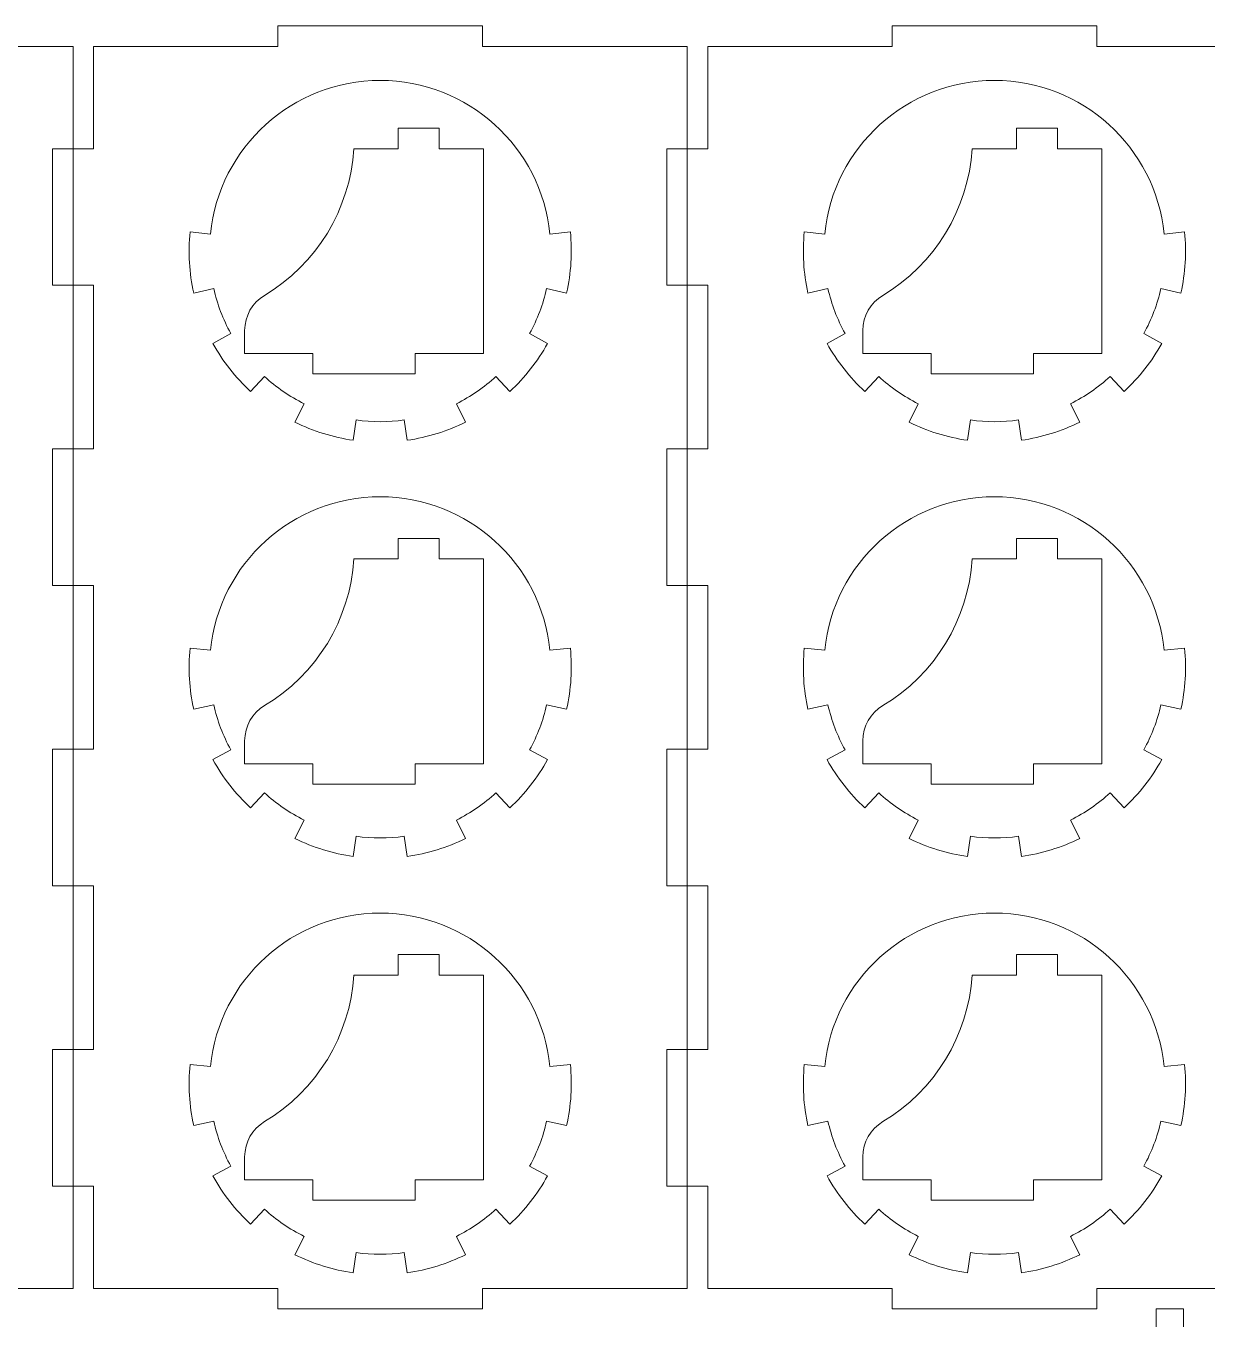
# Model space of a CAD drawing. Header units: millimetres. Extents: x -297 to 399, y -331 to 222.
# Drawn here: x -123.9 to 49.2, y 29.1 to 218.6 of the extents above; entities that cross this region are included whole.
import ezdxf

# ---------------------------------------------------------------- set-up
doc = ezdxf.new("R2010")
doc.units = ezdxf.units.MM
doc.header["$MEASUREMENT"] = 0
doc.layers.add('Layer 1', color=7, linetype='Continuous')

msp = doc.modelspace()

# ---------------------------------------------------------------- linework, layer by layer
at = {"layer": 'Layer 1', "color": 250, "lineweight": 20}
for points, knots in [([(-207.0028, 200.6406), (-207.0028, 200.6406), (-207.0028, 180.6406), (-207.0028, 180.6406), (-207.0028, 180.6406), (-207.0028, 180.6406), (-204.0028, 180.6406), (-204.0028, 180.6406), (-204.0028, 180.6406), (-204.0028, 180.6406), (-204.0028, 156.6406), (-204.0028, 156.6406), (-204.0028, 156.6406), (-204.0028, 156.6406), (-207.0028, 156.6406), (-207.0028, 156.6406), (-207.0028, 156.6406), (-207.0028, 156.6406), (-207.0028, 136.6406), (-207.0028, 136.6406), (-207.0028, 136.6406), (-207.0028, 136.6406), (-204.0028, 136.6406), (-204.0028, 136.6406), (-204.0028, 136.6406), (-204.0028, 136.6406), (-204.0028, 112.6406), (-204.0028, 112.6406), (-204.0028, 112.6406), (-204.0028, 112.6406), (-207.0028, 112.6406), (-207.0028, 112.6406), (-207.0028, 112.6406), (-207.0028, 112.6406), (-207.0028, 92.6406), (-207.0028, 92.6406), (-207.0028, 92.6406), (-207.0028, 92.6406), (-204.0028, 92.6406), (-204.0028, 92.6406), (-204.0028, 92.6406), (-204.0028, 92.6406), (-204.0028, 68.6406), (-204.0028, 68.6406), (-204.0028, 68.6406), (-204.0028, 68.6406), (-207.0028, 68.6406), (-207.0028, 68.6406), (-207.0028, 68.6406), (-207.0028, 68.6406), (-207.0028, 48.6406), (-207.0028, 48.6406), (-207.0028, 48.6406), (-207.0028, 48.6406), (-204.0028, 48.6406), (-204.0028, 48.6406), (-204.0028, 48.6406), (-204.0028, 48.6406), (-204.0028, 33.6406), (-204.0028, 33.6406), (-204.0028, 33.6406), (-204.0028, 33.6406), (-177.0028, 33.6406), (-177.0028, 33.6406), (-177.0028, 33.6406), (-177.0028, 33.6406), (-177.0028, 30.6406), (-177.0028, 30.6406), (-177.0028, 30.6406), (-177.0028, 30.6406), (-147.0028, 30.6406), (-147.0028, 30.6406), (-147.0028, 30.6406), (-147.0028, 30.6406), (-147.0028, 33.6406), (-147.0028, 33.6406), (-147.0028, 33.6406), (-147.0028, 33.6406), (-117.0028, 33.6406), (-117.0028, 33.6406), (-117.0028, 33.6406), (-117.0028, 33.6406), (-117.0028, 48.6406), (-117.0028, 48.6406), (-117.0028, 48.6406), (-117.0028, 48.6406), (-120.0028, 48.6406), (-120.0028, 48.6406), (-120.0028, 48.6406), (-120.0028, 48.6406), (-120.0028, 68.6406), (-120.0028, 68.6406), (-120.0028, 68.6406), (-120.0028, 68.6406), (-117.0028, 68.6406), (-117.0028, 68.6406), (-117.0028, 68.6406), (-117.0028, 68.6406), (-117.0028, 92.6406), (-117.0028, 92.6406), (-117.0028, 92.6406), (-117.0028, 92.6406), (-120.0028, 92.6406), (-120.0028, 92.6406), (-120.0028, 92.6406), (-120.0028, 92.6406), (-120.0028, 112.6406), (-120.0028, 112.6406), (-120.0028, 112.6406), (-120.0028, 112.6406), (-117.0028, 112.6406), (-117.0028, 112.6406), (-117.0028, 112.6406), (-117.0028, 112.6406), (-117.0028, 136.6406), (-117.0028, 136.6406), (-117.0028, 136.6406), (-117.0028, 136.6406), (-120.0028, 136.6406), (-120.0028, 136.6406), (-120.0028, 136.6406), (-120.0028, 136.6406), (-120.0028, 156.6406), (-120.0028, 156.6406), (-120.0028, 156.6406), (-120.0028, 156.6406), (-117.0028, 156.6406), (-117.0028, 156.6406), (-117.0028, 156.6406), (-117.0028, 156.6406), (-117.0028, 180.6406), (-117.0028, 180.6406), (-117.0028, 180.6406), (-117.0028, 180.6406), (-120.0028, 180.6406), (-120.0028, 180.6406), (-120.0028, 180.6406), (-120.0028, 180.6406), (-120.0028, 200.6406), (-120.0028, 200.6406), (-120.0028, 200.6406), (-120.0028, 200.6406), (-117.0028, 200.6406), (-117.0028, 200.6406), (-117.0028, 200.6406), (-117.0028, 200.6406), (-117.0028, 215.6406), (-117.0028, 215.6406), (-117.0028, 215.6406), (-117.0028, 215.6406), (-147.0028, 215.6406), (-147.0028, 215.6406), (-147.0028, 215.6406), (-147.0028, 215.6406), (-147.0028, 218.6406), (-147.0028, 218.6406), (-147.0028, 218.6406), (-147.0028, 218.6406), (-177.0028, 218.6406), (-177.0028, 218.6406), (-177.0028, 218.6406), (-177.0028, 218.6406), (-177.0028, 215.6406), (-177.0028, 215.6406), (-177.0028, 215.6406), (-177.0028, 215.6406), (-204.0028, 215.6406), (-204.0028, 215.6406), (-204.0028, 215.6406), (-204.0028, 215.6406), (-204.0028, 200.6406), (-204.0028, 200.6406), (-204.0028, 200.6406), (-204.0028, 200.6406), (-207.0028, 200.6406), (-207.0028, 200.6406)], [0, 0, 0, 0, 0.02222222, 0.02222222, 0.02222222, 0.02222222, 0.04444444, 0.04444444, 0.04444444, 0.04444444, 0.06666667, 0.06666667, 0.06666667, 0.06666667, 0.08888889, 0.08888889, 0.08888889, 0.08888889, 0.11111111, 0.11111111, 0.11111111, 0.11111111, 0.13333333, 0.13333333, 0.13333333, 0.13333333, 0.15555556, 0.15555556, 0.15555556, 0.15555556, 0.17777778, 0.17777778, 0.17777778, 0.17777778, 0.2, 0.2, 0.2, 0.2, 0.22222222, 0.22222222, 0.22222222, 0.22222222, 0.24444444, 0.24444444, 0.24444444, 0.24444444, 0.26666667, 0.26666667, 0.26666667, 0.26666667, 0.28888889, 0.28888889, 0.28888889, 0.28888889, 0.31111111, 0.31111111, 0.31111111, 0.31111111, 0.33333333, 0.33333333, 0.33333333, 0.33333333, 0.35555556, 0.35555556, 0.35555556, 0.35555556, 0.37777778, 0.37777778, 0.37777778, 0.37777778, 0.4, 0.4, 0.4, 0.4, 0.42222222, 0.42222222, 0.42222222, 0.42222222, 0.44444444, 0.44444444, 0.44444444, 0.44444444, 0.46666667, 0.46666667, 0.46666667, 0.46666667, 0.48888889, 0.48888889, 0.48888889, 0.48888889, 0.51111111, 0.51111111, 0.51111111, 0.51111111, 0.53333333, 0.53333333, 0.53333333, 0.53333333, 0.55555556, 0.55555556, 0.55555556, 0.55555556, 0.57777778, 0.57777778, 0.57777778, 0.57777778, 0.6, 0.6, 0.6, 0.6, 0.62222222, 0.62222222, 0.62222222, 0.62222222, 0.64444444, 0.64444444, 0.64444444, 0.64444444, 0.66666667, 0.66666667, 0.66666667, 0.66666667, 0.68888889, 0.68888889, 0.68888889, 0.68888889, 0.71111111, 0.71111111, 0.71111111, 0.71111111, 0.73333333, 0.73333333, 0.73333333, 0.73333333, 0.75555556, 0.75555556, 0.75555556, 0.75555556, 0.77777778, 0.77777778, 0.77777778, 0.77777778, 0.8, 0.8, 0.8, 0.8, 0.82222222, 0.82222222, 0.82222222, 0.82222222, 0.84444444, 0.84444444, 0.84444444, 0.84444444, 0.86666667, 0.86666667, 0.86666667, 0.86666667, 0.88888889, 0.88888889, 0.88888889, 0.88888889, 0.91111111, 0.91111111, 0.91111111, 0.91111111, 0.93333333, 0.93333333, 0.93333333, 0.93333333, 0.95555556, 0.95555556, 0.95555556, 0.95555556, 1, 1, 1, 1]), ([(-117.0028, 200.6406), (-117.0028, 200.6406), (-117.0028, 180.6406), (-117.0028, 180.6406), (-117.0028, 180.6406), (-117.0028, 180.6406), (-114.0028, 180.6406), (-114.0028, 180.6406), (-114.0028, 180.6406), (-114.0028, 180.6406), (-114.0028, 156.6406), (-114.0028, 156.6406), (-114.0028, 156.6406), (-114.0028, 156.6406), (-117.0028, 156.6406), (-117.0028, 156.6406), (-117.0028, 156.6406), (-117.0028, 156.6406), (-117.0028, 136.6406), (-117.0028, 136.6406), (-117.0028, 136.6406), (-117.0028, 136.6406), (-114.0028, 136.6406), (-114.0028, 136.6406), (-114.0028, 136.6406), (-114.0028, 136.6406), (-114.0028, 112.6406), (-114.0028, 112.6406), (-114.0028, 112.6406), (-114.0028, 112.6406), (-117.0028, 112.6406), (-117.0028, 112.6406), (-117.0028, 112.6406), (-117.0028, 112.6406), (-117.0028, 92.6406), (-117.0028, 92.6406), (-117.0028, 92.6406), (-117.0028, 92.6406), (-114.0028, 92.6406), (-114.0028, 92.6406), (-114.0028, 92.6406), (-114.0028, 92.6406), (-114.0028, 68.6406), (-114.0028, 68.6406), (-114.0028, 68.6406), (-114.0028, 68.6406), (-117.0028, 68.6406), (-117.0028, 68.6406), (-117.0028, 68.6406), (-117.0028, 68.6406), (-117.0028, 48.6406), (-117.0028, 48.6406), (-117.0028, 48.6406), (-117.0028, 48.6406), (-114.0028, 48.6406), (-114.0028, 48.6406), (-114.0028, 48.6406), (-114.0028, 48.6406), (-114.0028, 33.6406), (-114.0028, 33.6406), (-114.0028, 33.6406), (-114.0028, 33.6406), (-87.0028, 33.6406), (-87.0028, 33.6406), (-87.0028, 33.6406), (-87.0028, 33.6406), (-87.0028, 30.6406), (-87.0028, 30.6406), (-87.0028, 30.6406), (-87.0028, 30.6406), (-57.0028, 30.6406), (-57.0028, 30.6406), (-57.0028, 30.6406), (-57.0028, 30.6406), (-57.0028, 33.6406), (-57.0028, 33.6406), (-57.0028, 33.6406), (-57.0028, 33.6406), (-27.0028, 33.6406), (-27.0028, 33.6406), (-27.0028, 33.6406), (-27.0028, 33.6406), (-27.0028, 48.6406), (-27.0028, 48.6406), (-27.0028, 48.6406), (-27.0028, 48.6406), (-30.0028, 48.6406), (-30.0028, 48.6406), (-30.0028, 48.6406), (-30.0028, 48.6406), (-30.0028, 68.6406), (-30.0028, 68.6406), (-30.0028, 68.6406), (-30.0028, 68.6406), (-27.0028, 68.6406), (-27.0028, 68.6406), (-27.0028, 68.6406), (-27.0028, 68.6406), (-27.0028, 92.6406), (-27.0028, 92.6406), (-27.0028, 92.6406), (-27.0028, 92.6406), (-30.0028, 92.6406), (-30.0028, 92.6406), (-30.0028, 92.6406), (-30.0028, 92.6406), (-30.0028, 112.6406), (-30.0028, 112.6406), (-30.0028, 112.6406), (-30.0028, 112.6406), (-27.0028, 112.6406), (-27.0028, 112.6406), (-27.0028, 112.6406), (-27.0028, 112.6406), (-27.0028, 136.6406), (-27.0028, 136.6406), (-27.0028, 136.6406), (-27.0028, 136.6406), (-30.0028, 136.6406), (-30.0028, 136.6406), (-30.0028, 136.6406), (-30.0028, 136.6406), (-30.0028, 156.6406), (-30.0028, 156.6406), (-30.0028, 156.6406), (-30.0028, 156.6406), (-27.0028, 156.6406), (-27.0028, 156.6406), (-27.0028, 156.6406), (-27.0028, 156.6406), (-27.0028, 180.6406), (-27.0028, 180.6406), (-27.0028, 180.6406), (-27.0028, 180.6406), (-30.0028, 180.6406), (-30.0028, 180.6406), (-30.0028, 180.6406), (-30.0028, 180.6406), (-30.0028, 200.6406), (-30.0028, 200.6406), (-30.0028, 200.6406), (-30.0028, 200.6406), (-27.0028, 200.6406), (-27.0028, 200.6406), (-27.0028, 200.6406), (-27.0028, 200.6406), (-27.0028, 215.6406), (-27.0028, 215.6406), (-27.0028, 215.6406), (-27.0028, 215.6406), (-57.0028, 215.6406), (-57.0028, 215.6406), (-57.0028, 215.6406), (-57.0028, 215.6406), (-57.0028, 218.6406), (-57.0028, 218.6406), (-57.0028, 218.6406), (-57.0028, 218.6406), (-87.0028, 218.6406), (-87.0028, 218.6406), (-87.0028, 218.6406), (-87.0028, 218.6406), (-87.0028, 215.6406), (-87.0028, 215.6406), (-87.0028, 215.6406), (-87.0028, 215.6406), (-114.0028, 215.6406), (-114.0028, 215.6406), (-114.0028, 215.6406), (-114.0028, 215.6406), (-114.0028, 200.6406), (-114.0028, 200.6406), (-114.0028, 200.6406), (-114.0028, 200.6406), (-117.0028, 200.6406), (-117.0028, 200.6406)], [0, 0, 0, 0, 0.02222222, 0.02222222, 0.02222222, 0.02222222, 0.04444444, 0.04444444, 0.04444444, 0.04444444, 0.06666667, 0.06666667, 0.06666667, 0.06666667, 0.08888889, 0.08888889, 0.08888889, 0.08888889, 0.11111111, 0.11111111, 0.11111111, 0.11111111, 0.13333333, 0.13333333, 0.13333333, 0.13333333, 0.15555556, 0.15555556, 0.15555556, 0.15555556, 0.17777778, 0.17777778, 0.17777778, 0.17777778, 0.2, 0.2, 0.2, 0.2, 0.22222222, 0.22222222, 0.22222222, 0.22222222, 0.24444444, 0.24444444, 0.24444444, 0.24444444, 0.26666667, 0.26666667, 0.26666667, 0.26666667, 0.28888889, 0.28888889, 0.28888889, 0.28888889, 0.31111111, 0.31111111, 0.31111111, 0.31111111, 0.33333333, 0.33333333, 0.33333333, 0.33333333, 0.35555556, 0.35555556, 0.35555556, 0.35555556, 0.37777778, 0.37777778, 0.37777778, 0.37777778, 0.4, 0.4, 0.4, 0.4, 0.42222222, 0.42222222, 0.42222222, 0.42222222, 0.44444444, 0.44444444, 0.44444444, 0.44444444, 0.46666667, 0.46666667, 0.46666667, 0.46666667, 0.48888889, 0.48888889, 0.48888889, 0.48888889, 0.51111111, 0.51111111, 0.51111111, 0.51111111, 0.53333333, 0.53333333, 0.53333333, 0.53333333, 0.55555556, 0.55555556, 0.55555556, 0.55555556, 0.57777778, 0.57777778, 0.57777778, 0.57777778, 0.6, 0.6, 0.6, 0.6, 0.62222222, 0.62222222, 0.62222222, 0.62222222, 0.64444444, 0.64444444, 0.64444444, 0.64444444, 0.66666667, 0.66666667, 0.66666667, 0.66666667, 0.68888889, 0.68888889, 0.68888889, 0.68888889, 0.71111111, 0.71111111, 0.71111111, 0.71111111, 0.73333333, 0.73333333, 0.73333333, 0.73333333, 0.75555556, 0.75555556, 0.75555556, 0.75555556, 0.77777778, 0.77777778, 0.77777778, 0.77777778, 0.8, 0.8, 0.8, 0.8, 0.82222222, 0.82222222, 0.82222222, 0.82222222, 0.84444444, 0.84444444, 0.84444444, 0.84444444, 0.86666667, 0.86666667, 0.86666667, 0.86666667, 0.88888889, 0.88888889, 0.88888889, 0.88888889, 0.91111111, 0.91111111, 0.91111111, 0.91111111, 0.93333333, 0.93333333, 0.93333333, 0.93333333, 0.95555556, 0.95555556, 0.95555556, 0.95555556, 1, 1, 1, 1]), ([(-27.0028, 200.6406), (-27.0028, 200.6406), (-27.0028, 180.6406), (-27.0028, 180.6406), (-27.0028, 180.6406), (-27.0028, 180.6406), (-24.0028, 180.6406), (-24.0028, 180.6406), (-24.0028, 180.6406), (-24.0028, 180.6406), (-24.0028, 156.6406), (-24.0028, 156.6406), (-24.0028, 156.6406), (-24.0028, 156.6406), (-27.0028, 156.6406), (-27.0028, 156.6406), (-27.0028, 156.6406), (-27.0028, 156.6406), (-27.0028, 136.6406), (-27.0028, 136.6406), (-27.0028, 136.6406), (-27.0028, 136.6406), (-24.0028, 136.6406), (-24.0028, 136.6406), (-24.0028, 136.6406), (-24.0028, 136.6406), (-24.0028, 112.6406), (-24.0028, 112.6406), (-24.0028, 112.6406), (-24.0028, 112.6406), (-27.0028, 112.6406), (-27.0028, 112.6406), (-27.0028, 112.6406), (-27.0028, 112.6406), (-27.0028, 92.6406), (-27.0028, 92.6406), (-27.0028, 92.6406), (-27.0028, 92.6406), (-24.0028, 92.6406), (-24.0028, 92.6406), (-24.0028, 92.6406), (-24.0028, 92.6406), (-24.0028, 68.6406), (-24.0028, 68.6406), (-24.0028, 68.6406), (-24.0028, 68.6406), (-27.0028, 68.6406), (-27.0028, 68.6406), (-27.0028, 68.6406), (-27.0028, 68.6406), (-27.0028, 48.6406), (-27.0028, 48.6406), (-27.0028, 48.6406), (-27.0028, 48.6406), (-24.0028, 48.6406), (-24.0028, 48.6406), (-24.0028, 48.6406), (-24.0028, 48.6406), (-24.0028, 33.6406), (-24.0028, 33.6406), (-24.0028, 33.6406), (-24.0028, 33.6406), (2.9972, 33.6406), (2.9972, 33.6406), (2.9972, 33.6406), (2.9972, 33.6406), (2.9972, 30.6406), (2.9972, 30.6406), (2.9972, 30.6406), (2.9972, 30.6406), (32.9972, 30.6406), (32.9972, 30.6406), (32.9972, 30.6406), (32.9972, 30.6406), (32.9972, 33.6406), (32.9972, 33.6406), (32.9972, 33.6406), (32.9972, 33.6406), (62.9972, 33.6406), (62.9972, 33.6406), (62.9972, 33.6406), (62.9972, 33.6406), (62.9972, 48.6406), (62.9972, 48.6406), (62.9972, 48.6406), (62.9972, 48.6406), (59.9972, 48.6406), (59.9972, 48.6406), (59.9972, 48.6406), (59.9972, 48.6406), (59.9972, 68.6406), (59.9972, 68.6406), (59.9972, 68.6406), (59.9972, 68.6406), (62.9972, 68.6406), (62.9972, 68.6406), (62.9972, 68.6406), (62.9972, 68.6406), (62.9972, 92.6406), (62.9972, 92.6406), (62.9972, 92.6406), (62.9972, 92.6406), (59.9972, 92.6406), (59.9972, 92.6406), (59.9972, 92.6406), (59.9972, 92.6406), (59.9972, 112.6406), (59.9972, 112.6406), (59.9972, 112.6406), (59.9972, 112.6406), (62.9972, 112.6406), (62.9972, 112.6406), (62.9972, 112.6406), (62.9972, 112.6406), (62.9972, 136.6406), (62.9972, 136.6406), (62.9972, 136.6406), (62.9972, 136.6406), (59.9972, 136.6406), (59.9972, 136.6406), (59.9972, 136.6406), (59.9972, 136.6406), (59.9972, 156.6406), (59.9972, 156.6406), (59.9972, 156.6406), (59.9972, 156.6406), (62.9972, 156.6406), (62.9972, 156.6406), (62.9972, 156.6406), (62.9972, 156.6406), (62.9972, 180.6406), (62.9972, 180.6406), (62.9972, 180.6406), (62.9972, 180.6406), (59.9972, 180.6406), (59.9972, 180.6406), (59.9972, 180.6406), (59.9972, 180.6406), (59.9972, 200.6406), (59.9972, 200.6406), (59.9972, 200.6406), (59.9972, 200.6406), (62.9972, 200.6406), (62.9972, 200.6406), (62.9972, 200.6406), (62.9972, 200.6406), (62.9972, 215.6406), (62.9972, 215.6406), (62.9972, 215.6406), (62.9972, 215.6406), (32.9972, 215.6406), (32.9972, 215.6406), (32.9972, 215.6406), (32.9972, 215.6406), (32.9972, 218.6406), (32.9972, 218.6406), (32.9972, 218.6406), (32.9972, 218.6406), (2.9972, 218.6406), (2.9972, 218.6406), (2.9972, 218.6406), (2.9972, 218.6406), (2.9972, 215.6406), (2.9972, 215.6406), (2.9972, 215.6406), (2.9972, 215.6406), (-24.0028, 215.6406), (-24.0028, 215.6406), (-24.0028, 215.6406), (-24.0028, 215.6406), (-24.0028, 200.6406), (-24.0028, 200.6406), (-24.0028, 200.6406), (-24.0028, 200.6406), (-27.0028, 200.6406), (-27.0028, 200.6406)], [0, 0, 0, 0, 0.02222222, 0.02222222, 0.02222222, 0.02222222, 0.04444444, 0.04444444, 0.04444444, 0.04444444, 0.06666667, 0.06666667, 0.06666667, 0.06666667, 0.08888889, 0.08888889, 0.08888889, 0.08888889, 0.11111111, 0.11111111, 0.11111111, 0.11111111, 0.13333333, 0.13333333, 0.13333333, 0.13333333, 0.15555556, 0.15555556, 0.15555556, 0.15555556, 0.17777778, 0.17777778, 0.17777778, 0.17777778, 0.2, 0.2, 0.2, 0.2, 0.22222222, 0.22222222, 0.22222222, 0.22222222, 0.24444444, 0.24444444, 0.24444444, 0.24444444, 0.26666667, 0.26666667, 0.26666667, 0.26666667, 0.28888889, 0.28888889, 0.28888889, 0.28888889, 0.31111111, 0.31111111, 0.31111111, 0.31111111, 0.33333333, 0.33333333, 0.33333333, 0.33333333, 0.35555556, 0.35555556, 0.35555556, 0.35555556, 0.37777778, 0.37777778, 0.37777778, 0.37777778, 0.4, 0.4, 0.4, 0.4, 0.42222222, 0.42222222, 0.42222222, 0.42222222, 0.44444444, 0.44444444, 0.44444444, 0.44444444, 0.46666667, 0.46666667, 0.46666667, 0.46666667, 0.48888889, 0.48888889, 0.48888889, 0.48888889, 0.51111111, 0.51111111, 0.51111111, 0.51111111, 0.53333333, 0.53333333, 0.53333333, 0.53333333, 0.55555556, 0.55555556, 0.55555556, 0.55555556, 0.57777778, 0.57777778, 0.57777778, 0.57777778, 0.6, 0.6, 0.6, 0.6, 0.62222222, 0.62222222, 0.62222222, 0.62222222, 0.64444444, 0.64444444, 0.64444444, 0.64444444, 0.66666667, 0.66666667, 0.66666667, 0.66666667, 0.68888889, 0.68888889, 0.68888889, 0.68888889, 0.71111111, 0.71111111, 0.71111111, 0.71111111, 0.73333333, 0.73333333, 0.73333333, 0.73333333, 0.75555556, 0.75555556, 0.75555556, 0.75555556, 0.77777778, 0.77777778, 0.77777778, 0.77777778, 0.8, 0.8, 0.8, 0.8, 0.82222222, 0.82222222, 0.82222222, 0.82222222, 0.84444444, 0.84444444, 0.84444444, 0.84444444, 0.86666667, 0.86666667, 0.86666667, 0.86666667, 0.88888889, 0.88888889, 0.88888889, 0.88888889, 0.91111111, 0.91111111, 0.91111111, 0.91111111, 0.93333333, 0.93333333, 0.93333333, 0.93333333, 0.95555556, 0.95555556, 0.95555556, 0.95555556, 1, 1, 1, 1]), ([(-99.3205, 179.497), (-99.9801, 182.4298), (-100.1631, 185.4496), (-99.8624, 188.4406), (-99.8624, 188.4406), (-99.8624, 188.4406), (-96.8775, 188.1406), (-96.8775, 188.1406), (-96.8775, 188.1406), (-95.5936, 200.9153), (-84.8418, 210.6406), (-72.0028, 210.6406), (-72.0028, 210.6406), (-59.1638, 210.6406), (-48.412, 200.9153), (-47.1281, 188.1406), (-47.1281, 188.1406), (-47.1281, 188.1406), (-44.1431, 188.4405), (-44.1431, 188.4405), (-44.1431, 188.4405), (-43.8426, 185.4495), (-44.0256, 182.4297), (-44.6851, 179.497), (-44.6851, 179.497), (-44.6851, 179.497), (-47.612, 180.1552), (-47.612, 180.1552), (-47.612, 180.1552), (-48.1298, 177.8528), (-48.9711, 175.6352), (-50.1107, 173.5686), (-50.1107, 173.5686), (-50.1107, 173.5686), (-47.4836, 172.1199), (-47.4836, 172.1199), (-47.4836, 172.1199), (-48.9351, 169.4876), (-50.8011, 167.1062), (-53.0099, 165.0671), (-53.0099, 165.0671), (-53.0099, 165.0671), (-55.0448, 167.2714), (-55.0448, 167.2714), (-55.0448, 167.2714), (-56.7789, 165.6706), (-58.7308, 164.3234), (-60.8426, 163.2698), (-60.8426, 163.2698), (-60.8426, 163.2698), (-59.5034, 160.5853), (-59.5034, 160.5853), (-59.5034, 160.5853), (-62.1933, 159.2434), (-65.0817, 158.3434), (-68.0578, 157.9199), (-68.0578, 157.9199), (-68.0578, 157.9199), (-68.4805, 160.89), (-68.4805, 160.89), (-68.4805, 160.89), (-70.8169, 160.5575), (-73.1887, 160.5575), (-75.5251, 160.89), (-75.5251, 160.89), (-75.5251, 160.89), (-75.9478, 157.9199), (-75.9478, 157.9199), (-75.9478, 157.9199), (-78.9239, 158.3434), (-81.8123, 159.2434), (-84.5022, 160.5853), (-84.5022, 160.5853), (-84.5022, 160.5853), (-83.163, 163.2698), (-83.163, 163.2698), (-83.163, 163.2698), (-85.2748, 164.3234), (-87.2267, 165.6706), (-88.9608, 167.2714), (-88.9608, 167.2714), (-88.9608, 167.2714), (-90.9957, 165.0671), (-90.9957, 165.0671), (-90.9957, 165.0671), (-93.2045, 167.1062), (-95.0705, 169.4876), (-96.522, 172.1199), (-96.522, 172.1199), (-96.522, 172.1199), (-93.8949, 173.5686), (-93.8949, 173.5686), (-93.8949, 173.5686), (-95.0345, 175.6352), (-95.8758, 177.8528), (-96.3936, 180.1552), (-96.3936, 180.1552), (-96.3936, 180.1552), (-99.3205, 179.497), (-99.3205, 179.497)], [0, 0, 0, 0, 0.03846154, 0.03846154, 0.03846154, 0.03846154, 0.07692308, 0.07692308, 0.07692308, 0.07692308, 0.11538462, 0.11538462, 0.11538462, 0.11538462, 0.15384615, 0.15384615, 0.15384615, 0.15384615, 0.19230769, 0.19230769, 0.19230769, 0.19230769, 0.23076923, 0.23076923, 0.23076923, 0.23076923, 0.26923077, 0.26923077, 0.26923077, 0.26923077, 0.30769231, 0.30769231, 0.30769231, 0.30769231, 0.34615385, 0.34615385, 0.34615385, 0.34615385, 0.38461538, 0.38461538, 0.38461538, 0.38461538, 0.42307692, 0.42307692, 0.42307692, 0.42307692, 0.46153846, 0.46153846, 0.46153846, 0.46153846, 0.5, 0.5, 0.5, 0.5, 0.53846154, 0.53846154, 0.53846154, 0.53846154, 0.57692308, 0.57692308, 0.57692308, 0.57692308, 0.61538462, 0.61538462, 0.61538462, 0.61538462, 0.65384615, 0.65384615, 0.65384615, 0.65384615, 0.69230769, 0.69230769, 0.69230769, 0.69230769, 0.73076923, 0.73076923, 0.73076923, 0.73076923, 0.76923077, 0.76923077, 0.76923077, 0.76923077, 0.80769231, 0.80769231, 0.80769231, 0.80769231, 0.84615385, 0.84615385, 0.84615385, 0.84615385, 0.88461538, 0.88461538, 0.88461538, 0.88461538, 0.92307692, 0.92307692, 0.92307692, 0.92307692, 1, 1, 1, 1]), ([(-9.3205, 179.497), (-9.9801, 182.4298), (-10.1631, 185.4496), (-9.8624, 188.4406), (-9.8624, 188.4406), (-9.8624, 188.4406), (-6.8775, 188.1406), (-6.8775, 188.1406), (-6.8775, 188.1406), (-5.5936, 200.9153), (5.1582, 210.6406), (17.9972, 210.6406), (17.9972, 210.6406), (30.8362, 210.6406), (41.588, 200.9153), (42.8719, 188.1406), (42.8719, 188.1406), (42.8719, 188.1406), (45.8569, 188.4405), (45.8569, 188.4405), (45.8569, 188.4405), (46.1574, 185.4495), (45.9744, 182.4297), (45.3149, 179.497), (45.3149, 179.497), (45.3149, 179.497), (42.388, 180.1552), (42.388, 180.1552), (42.388, 180.1552), (41.8702, 177.8528), (41.0289, 175.6352), (39.8893, 173.5686), (39.8893, 173.5686), (39.8893, 173.5686), (42.5164, 172.1199), (42.5164, 172.1199), (42.5164, 172.1199), (41.0649, 169.4876), (39.1989, 167.1062), (36.9901, 165.0671), (36.9901, 165.0671), (36.9901, 165.0671), (34.9552, 167.2714), (34.9552, 167.2714), (34.9552, 167.2714), (33.2211, 165.6706), (31.2692, 164.3234), (29.1574, 163.2698), (29.1574, 163.2698), (29.1574, 163.2698), (30.4966, 160.5853), (30.4966, 160.5853), (30.4966, 160.5853), (27.8067, 159.2434), (24.9183, 158.3434), (21.9422, 157.9199), (21.9422, 157.9199), (21.9422, 157.9199), (21.5195, 160.89), (21.5195, 160.89), (21.5195, 160.89), (19.1831, 160.5575), (16.8113, 160.5575), (14.4749, 160.89), (14.4749, 160.89), (14.4749, 160.89), (14.0522, 157.9199), (14.0522, 157.9199), (14.0522, 157.9199), (11.0761, 158.3434), (8.1877, 159.2434), (5.4978, 160.5853), (5.4978, 160.5853), (5.4978, 160.5853), (6.837, 163.2698), (6.837, 163.2698), (6.837, 163.2698), (4.7252, 164.3234), (2.7733, 165.6706), (1.0392, 167.2714), (1.0392, 167.2714), (1.0392, 167.2714), (-0.9957, 165.0671), (-0.9957, 165.0671), (-0.9957, 165.0671), (-3.2045, 167.1062), (-5.0705, 169.4876), (-6.522, 172.1199), (-6.522, 172.1199), (-6.522, 172.1199), (-3.8949, 173.5686), (-3.8949, 173.5686), (-3.8949, 173.5686), (-5.0345, 175.6352), (-5.8758, 177.8528), (-6.3936, 180.1552), (-6.3936, 180.1552), (-6.3936, 180.1552), (-9.3205, 179.497), (-9.3205, 179.497)], [0, 0, 0, 0, 0.03846154, 0.03846154, 0.03846154, 0.03846154, 0.07692308, 0.07692308, 0.07692308, 0.07692308, 0.11538462, 0.11538462, 0.11538462, 0.11538462, 0.15384615, 0.15384615, 0.15384615, 0.15384615, 0.19230769, 0.19230769, 0.19230769, 0.19230769, 0.23076923, 0.23076923, 0.23076923, 0.23076923, 0.26923077, 0.26923077, 0.26923077, 0.26923077, 0.30769231, 0.30769231, 0.30769231, 0.30769231, 0.34615385, 0.34615385, 0.34615385, 0.34615385, 0.38461538, 0.38461538, 0.38461538, 0.38461538, 0.42307692, 0.42307692, 0.42307692, 0.42307692, 0.46153846, 0.46153846, 0.46153846, 0.46153846, 0.5, 0.5, 0.5, 0.5, 0.53846154, 0.53846154, 0.53846154, 0.53846154, 0.57692308, 0.57692308, 0.57692308, 0.57692308, 0.61538462, 0.61538462, 0.61538462, 0.61538462, 0.65384615, 0.65384615, 0.65384615, 0.65384615, 0.69230769, 0.69230769, 0.69230769, 0.69230769, 0.73076923, 0.73076923, 0.73076923, 0.73076923, 0.76923077, 0.76923077, 0.76923077, 0.76923077, 0.80769231, 0.80769231, 0.80769231, 0.80769231, 0.84615385, 0.84615385, 0.84615385, 0.84615385, 0.88461538, 0.88461538, 0.88461538, 0.88461538, 0.92307692, 0.92307692, 0.92307692, 0.92307692, 1, 1, 1, 1]), ([(-88.9429, 179.1503), (-90.7533, 178.0667), (-91.8615, 176.1119), (-91.8615, 174.002), (-91.8615, 174.002), (-91.8615, 174.002), (-91.8615, 170.6367), (-91.8615, 170.6367), (-91.8615, 170.6367), (-91.8615, 170.6367), (-81.8615, 170.6367), (-81.8615, 170.6367), (-81.8615, 170.6367), (-81.8615, 170.6367), (-81.8615, 167.6367), (-81.8615, 167.6367), (-81.8615, 167.6367), (-81.8615, 167.6367), (-66.8615, 167.6367), (-66.8615, 167.6367), (-66.8615, 167.6367), (-66.8615, 167.6367), (-66.8615, 170.6367), (-66.8615, 170.6367), (-66.8615, 170.6367), (-66.8615, 170.6367), (-56.8615, 170.6367), (-56.8615, 170.6367), (-56.8615, 170.6367), (-56.8615, 170.6367), (-56.8615, 200.6367), (-56.8615, 200.6367), (-56.8615, 200.6367), (-56.8615, 200.6367), (-63.3615, 200.6367), (-63.3615, 200.6367), (-63.3615, 200.6367), (-63.3615, 200.6367), (-63.3615, 203.6367), (-63.3615, 203.6367), (-63.3615, 203.6367), (-63.3615, 203.6367), (-69.3615, 203.6367), (-69.3615, 203.6367), (-69.3615, 203.6367), (-69.3615, 203.6367), (-69.3615, 200.6367), (-69.3615, 200.6367), (-69.3615, 200.6367), (-69.3615, 200.6367), (-75.8615, 200.6367), (-75.8615, 200.6367), (-75.8615, 200.6367), (-76.4154, 191.7567), (-81.3086, 183.7196), (-88.9429, 179.1503)], [0, 0, 0, 0, 0.06666667, 0.06666667, 0.06666667, 0.06666667, 0.13333333, 0.13333333, 0.13333333, 0.13333333, 0.2, 0.2, 0.2, 0.2, 0.26666667, 0.26666667, 0.26666667, 0.26666667, 0.33333333, 0.33333333, 0.33333333, 0.33333333, 0.4, 0.4, 0.4, 0.4, 0.46666667, 0.46666667, 0.46666667, 0.46666667, 0.53333333, 0.53333333, 0.53333333, 0.53333333, 0.6, 0.6, 0.6, 0.6, 0.66666667, 0.66666667, 0.66666667, 0.66666667, 0.73333333, 0.73333333, 0.73333333, 0.73333333, 0.8, 0.8, 0.8, 0.8, 0.86666667, 0.86666667, 0.86666667, 0.86666667, 1, 1, 1, 1]), ([(1.6504, 179.1503), (-0.16, 178.0667), (-1.2682, 176.1119), (-1.2682, 174.002), (-1.2682, 174.002), (-1.2682, 174.002), (-1.2682, 170.6367), (-1.2682, 170.6367), (-1.2682, 170.6367), (-1.2682, 170.6367), (8.7318, 170.6367), (8.7318, 170.6367), (8.7318, 170.6367), (8.7318, 170.6367), (8.7318, 167.6367), (8.7318, 167.6367), (8.7318, 167.6367), (8.7318, 167.6367), (23.7318, 167.6367), (23.7318, 167.6367), (23.7318, 167.6367), (23.7318, 167.6367), (23.7318, 170.6367), (23.7318, 170.6367), (23.7318, 170.6367), (23.7318, 170.6367), (33.7318, 170.6367), (33.7318, 170.6367), (33.7318, 170.6367), (33.7318, 170.6367), (33.7318, 200.6367), (33.7318, 200.6367), (33.7318, 200.6367), (33.7318, 200.6367), (27.2318, 200.6367), (27.2318, 200.6367), (27.2318, 200.6367), (27.2318, 200.6367), (27.2318, 203.6367), (27.2318, 203.6367), (27.2318, 203.6367), (27.2318, 203.6367), (21.2318, 203.6367), (21.2318, 203.6367), (21.2318, 203.6367), (21.2318, 203.6367), (21.2318, 200.6367), (21.2318, 200.6367), (21.2318, 200.6367), (21.2318, 200.6367), (14.7318, 200.6367), (14.7318, 200.6367), (14.7318, 200.6367), (14.1779, 191.7567), (9.2847, 183.7196), (1.6504, 179.1503)], [0, 0, 0, 0, 0.06666667, 0.06666667, 0.06666667, 0.06666667, 0.13333333, 0.13333333, 0.13333333, 0.13333333, 0.2, 0.2, 0.2, 0.2, 0.26666667, 0.26666667, 0.26666667, 0.26666667, 0.33333333, 0.33333333, 0.33333333, 0.33333333, 0.4, 0.4, 0.4, 0.4, 0.46666667, 0.46666667, 0.46666667, 0.46666667, 0.53333333, 0.53333333, 0.53333333, 0.53333333, 0.6, 0.6, 0.6, 0.6, 0.66666667, 0.66666667, 0.66666667, 0.66666667, 0.73333333, 0.73333333, 0.73333333, 0.73333333, 0.8, 0.8, 0.8, 0.8, 0.86666667, 0.86666667, 0.86666667, 0.86666667, 1, 1, 1, 1]), ([(-99.3205, 118.497), (-99.9801, 121.4298), (-100.1631, 124.4496), (-99.8624, 127.4406), (-99.8624, 127.4406), (-99.8624, 127.4406), (-96.8775, 127.1406), (-96.8775, 127.1406), (-96.8775, 127.1406), (-95.5936, 139.9153), (-84.8418, 149.6406), (-72.0028, 149.6406), (-72.0028, 149.6406), (-59.1638, 149.6406), (-48.412, 139.9153), (-47.1281, 127.1406), (-47.1281, 127.1406), (-47.1281, 127.1406), (-44.1431, 127.4405), (-44.1431, 127.4405), (-44.1431, 127.4405), (-43.8426, 124.4495), (-44.0256, 121.4297), (-44.6851, 118.497), (-44.6851, 118.497), (-44.6851, 118.497), (-47.612, 119.1552), (-47.612, 119.1552), (-47.612, 119.1552), (-48.1298, 116.8528), (-48.9711, 114.6352), (-50.1107, 112.5686), (-50.1107, 112.5686), (-50.1107, 112.5686), (-47.4836, 111.1199), (-47.4836, 111.1199), (-47.4836, 111.1199), (-48.9351, 108.4876), (-50.8011, 106.1062), (-53.0099, 104.0671), (-53.0099, 104.0671), (-53.0099, 104.0671), (-55.0448, 106.2714), (-55.0448, 106.2714), (-55.0448, 106.2714), (-56.7789, 104.6706), (-58.7308, 103.3234), (-60.8426, 102.2698), (-60.8426, 102.2698), (-60.8426, 102.2698), (-59.5034, 99.5853), (-59.5034, 99.5853), (-59.5034, 99.5853), (-62.1933, 98.2434), (-65.0817, 97.3434), (-68.0578, 96.9199), (-68.0578, 96.9199), (-68.0578, 96.9199), (-68.4805, 99.89), (-68.4805, 99.89), (-68.4805, 99.89), (-70.8169, 99.5575), (-73.1887, 99.5575), (-75.5251, 99.89), (-75.5251, 99.89), (-75.5251, 99.89), (-75.9478, 96.9199), (-75.9478, 96.9199), (-75.9478, 96.9199), (-78.9239, 97.3434), (-81.8123, 98.2434), (-84.5022, 99.5853), (-84.5022, 99.5853), (-84.5022, 99.5853), (-83.163, 102.2698), (-83.163, 102.2698), (-83.163, 102.2698), (-85.2748, 103.3234), (-87.2267, 104.6706), (-88.9608, 106.2714), (-88.9608, 106.2714), (-88.9608, 106.2714), (-90.9957, 104.0671), (-90.9957, 104.0671), (-90.9957, 104.0671), (-93.2045, 106.1062), (-95.0705, 108.4876), (-96.522, 111.1199), (-96.522, 111.1199), (-96.522, 111.1199), (-93.8949, 112.5686), (-93.8949, 112.5686), (-93.8949, 112.5686), (-95.0345, 114.6352), (-95.8758, 116.8528), (-96.3936, 119.1552), (-96.3936, 119.1552), (-96.3936, 119.1552), (-99.3205, 118.497), (-99.3205, 118.497)], [0, 0, 0, 0, 0.03846154, 0.03846154, 0.03846154, 0.03846154, 0.07692308, 0.07692308, 0.07692308, 0.07692308, 0.11538462, 0.11538462, 0.11538462, 0.11538462, 0.15384615, 0.15384615, 0.15384615, 0.15384615, 0.19230769, 0.19230769, 0.19230769, 0.19230769, 0.23076923, 0.23076923, 0.23076923, 0.23076923, 0.26923077, 0.26923077, 0.26923077, 0.26923077, 0.30769231, 0.30769231, 0.30769231, 0.30769231, 0.34615385, 0.34615385, 0.34615385, 0.34615385, 0.38461538, 0.38461538, 0.38461538, 0.38461538, 0.42307692, 0.42307692, 0.42307692, 0.42307692, 0.46153846, 0.46153846, 0.46153846, 0.46153846, 0.5, 0.5, 0.5, 0.5, 0.53846154, 0.53846154, 0.53846154, 0.53846154, 0.57692308, 0.57692308, 0.57692308, 0.57692308, 0.61538462, 0.61538462, 0.61538462, 0.61538462, 0.65384615, 0.65384615, 0.65384615, 0.65384615, 0.69230769, 0.69230769, 0.69230769, 0.69230769, 0.73076923, 0.73076923, 0.73076923, 0.73076923, 0.76923077, 0.76923077, 0.76923077, 0.76923077, 0.80769231, 0.80769231, 0.80769231, 0.80769231, 0.84615385, 0.84615385, 0.84615385, 0.84615385, 0.88461538, 0.88461538, 0.88461538, 0.88461538, 0.92307692, 0.92307692, 0.92307692, 0.92307692, 1, 1, 1, 1]), ([(-9.3205, 118.497), (-9.9801, 121.4298), (-10.1631, 124.4496), (-9.8624, 127.4406), (-9.8624, 127.4406), (-9.8624, 127.4406), (-6.8775, 127.1406), (-6.8775, 127.1406), (-6.8775, 127.1406), (-5.5936, 139.9153), (5.1582, 149.6406), (17.9972, 149.6406), (17.9972, 149.6406), (30.8362, 149.6406), (41.588, 139.9153), (42.8719, 127.1406), (42.8719, 127.1406), (42.8719, 127.1406), (45.8569, 127.4405), (45.8569, 127.4405), (45.8569, 127.4405), (46.1574, 124.4495), (45.9744, 121.4297), (45.3149, 118.497), (45.3149, 118.497), (45.3149, 118.497), (42.388, 119.1552), (42.388, 119.1552), (42.388, 119.1552), (41.8702, 116.8528), (41.0289, 114.6352), (39.8893, 112.5686), (39.8893, 112.5686), (39.8893, 112.5686), (42.5164, 111.1199), (42.5164, 111.1199), (42.5164, 111.1199), (41.0649, 108.4876), (39.1989, 106.1062), (36.9901, 104.0671), (36.9901, 104.0671), (36.9901, 104.0671), (34.9552, 106.2714), (34.9552, 106.2714), (34.9552, 106.2714), (33.2211, 104.6706), (31.2692, 103.3234), (29.1574, 102.2698), (29.1574, 102.2698), (29.1574, 102.2698), (30.4966, 99.5853), (30.4966, 99.5853), (30.4966, 99.5853), (27.8067, 98.2434), (24.9183, 97.3434), (21.9422, 96.9199), (21.9422, 96.9199), (21.9422, 96.9199), (21.5195, 99.89), (21.5195, 99.89), (21.5195, 99.89), (19.1831, 99.5575), (16.8113, 99.5575), (14.4749, 99.89), (14.4749, 99.89), (14.4749, 99.89), (14.0522, 96.9199), (14.0522, 96.9199), (14.0522, 96.9199), (11.0761, 97.3434), (8.1877, 98.2434), (5.4978, 99.5853), (5.4978, 99.5853), (5.4978, 99.5853), (6.837, 102.2698), (6.837, 102.2698), (6.837, 102.2698), (4.7252, 103.3234), (2.7733, 104.6706), (1.0392, 106.2714), (1.0392, 106.2714), (1.0392, 106.2714), (-0.9957, 104.0671), (-0.9957, 104.0671), (-0.9957, 104.0671), (-3.2045, 106.1062), (-5.0705, 108.4876), (-6.522, 111.1199), (-6.522, 111.1199), (-6.522, 111.1199), (-3.8949, 112.5686), (-3.8949, 112.5686), (-3.8949, 112.5686), (-5.0345, 114.6352), (-5.8758, 116.8528), (-6.3936, 119.1552), (-6.3936, 119.1552), (-6.3936, 119.1552), (-9.3205, 118.497), (-9.3205, 118.497)], [0, 0, 0, 0, 0.03846154, 0.03846154, 0.03846154, 0.03846154, 0.07692308, 0.07692308, 0.07692308, 0.07692308, 0.11538462, 0.11538462, 0.11538462, 0.11538462, 0.15384615, 0.15384615, 0.15384615, 0.15384615, 0.19230769, 0.19230769, 0.19230769, 0.19230769, 0.23076923, 0.23076923, 0.23076923, 0.23076923, 0.26923077, 0.26923077, 0.26923077, 0.26923077, 0.30769231, 0.30769231, 0.30769231, 0.30769231, 0.34615385, 0.34615385, 0.34615385, 0.34615385, 0.38461538, 0.38461538, 0.38461538, 0.38461538, 0.42307692, 0.42307692, 0.42307692, 0.42307692, 0.46153846, 0.46153846, 0.46153846, 0.46153846, 0.5, 0.5, 0.5, 0.5, 0.53846154, 0.53846154, 0.53846154, 0.53846154, 0.57692308, 0.57692308, 0.57692308, 0.57692308, 0.61538462, 0.61538462, 0.61538462, 0.61538462, 0.65384615, 0.65384615, 0.65384615, 0.65384615, 0.69230769, 0.69230769, 0.69230769, 0.69230769, 0.73076923, 0.73076923, 0.73076923, 0.73076923, 0.76923077, 0.76923077, 0.76923077, 0.76923077, 0.80769231, 0.80769231, 0.80769231, 0.80769231, 0.84615385, 0.84615385, 0.84615385, 0.84615385, 0.88461538, 0.88461538, 0.88461538, 0.88461538, 0.92307692, 0.92307692, 0.92307692, 0.92307692, 1, 1, 1, 1]), ([(-88.9429, 119.0371), (-90.7533, 117.9535), (-91.8615, 115.9987), (-91.8615, 113.8888), (-91.8615, 113.8888), (-91.8615, 113.8888), (-91.8615, 110.5235), (-91.8615, 110.5235), (-91.8615, 110.5235), (-91.8615, 110.5235), (-81.8615, 110.5235), (-81.8615, 110.5235), (-81.8615, 110.5235), (-81.8615, 110.5235), (-81.8615, 107.5235), (-81.8615, 107.5235), (-81.8615, 107.5235), (-81.8615, 107.5235), (-66.8615, 107.5235), (-66.8615, 107.5235), (-66.8615, 107.5235), (-66.8615, 107.5235), (-66.8615, 110.5235), (-66.8615, 110.5235), (-66.8615, 110.5235), (-66.8615, 110.5235), (-56.8615, 110.5235), (-56.8615, 110.5235), (-56.8615, 110.5235), (-56.8615, 110.5235), (-56.8615, 140.5235), (-56.8615, 140.5235), (-56.8615, 140.5235), (-56.8615, 140.5235), (-63.3615, 140.5235), (-63.3615, 140.5235), (-63.3615, 140.5235), (-63.3615, 140.5235), (-63.3615, 143.5235), (-63.3615, 143.5235), (-63.3615, 143.5235), (-63.3615, 143.5235), (-69.3615, 143.5235), (-69.3615, 143.5235), (-69.3615, 143.5235), (-69.3615, 143.5235), (-69.3615, 140.5235), (-69.3615, 140.5235), (-69.3615, 140.5235), (-69.3615, 140.5235), (-75.8615, 140.5235), (-75.8615, 140.5235), (-75.8615, 140.5235), (-76.4154, 131.6435), (-81.3086, 123.6064), (-88.9429, 119.0371)], [0, 0, 0, 0, 0.06666667, 0.06666667, 0.06666667, 0.06666667, 0.13333333, 0.13333333, 0.13333333, 0.13333333, 0.2, 0.2, 0.2, 0.2, 0.26666667, 0.26666667, 0.26666667, 0.26666667, 0.33333333, 0.33333333, 0.33333333, 0.33333333, 0.4, 0.4, 0.4, 0.4, 0.46666667, 0.46666667, 0.46666667, 0.46666667, 0.53333333, 0.53333333, 0.53333333, 0.53333333, 0.6, 0.6, 0.6, 0.6, 0.66666667, 0.66666667, 0.66666667, 0.66666667, 0.73333333, 0.73333333, 0.73333333, 0.73333333, 0.8, 0.8, 0.8, 0.8, 0.86666667, 0.86666667, 0.86666667, 0.86666667, 1, 1, 1, 1]), ([(1.6504, 119.0371), (-0.16, 117.9535), (-1.2682, 115.9987), (-1.2682, 113.8888), (-1.2682, 113.8888), (-1.2682, 113.8888), (-1.2682, 110.5235), (-1.2682, 110.5235), (-1.2682, 110.5235), (-1.2682, 110.5235), (8.7318, 110.5235), (8.7318, 110.5235), (8.7318, 110.5235), (8.7318, 110.5235), (8.7318, 107.5235), (8.7318, 107.5235), (8.7318, 107.5235), (8.7318, 107.5235), (23.7318, 107.5235), (23.7318, 107.5235), (23.7318, 107.5235), (23.7318, 107.5235), (23.7318, 110.5235), (23.7318, 110.5235), (23.7318, 110.5235), (23.7318, 110.5235), (33.7318, 110.5235), (33.7318, 110.5235), (33.7318, 110.5235), (33.7318, 110.5235), (33.7318, 140.5235), (33.7318, 140.5235), (33.7318, 140.5235), (33.7318, 140.5235), (27.2318, 140.5235), (27.2318, 140.5235), (27.2318, 140.5235), (27.2318, 140.5235), (27.2318, 143.5235), (27.2318, 143.5235), (27.2318, 143.5235), (27.2318, 143.5235), (21.2318, 143.5235), (21.2318, 143.5235), (21.2318, 143.5235), (21.2318, 143.5235), (21.2318, 140.5235), (21.2318, 140.5235), (21.2318, 140.5235), (21.2318, 140.5235), (14.7318, 140.5235), (14.7318, 140.5235), (14.7318, 140.5235), (14.1779, 131.6435), (9.2847, 123.6064), (1.6504, 119.0371)], [0, 0, 0, 0, 0.06666667, 0.06666667, 0.06666667, 0.06666667, 0.13333333, 0.13333333, 0.13333333, 0.13333333, 0.2, 0.2, 0.2, 0.2, 0.26666667, 0.26666667, 0.26666667, 0.26666667, 0.33333333, 0.33333333, 0.33333333, 0.33333333, 0.4, 0.4, 0.4, 0.4, 0.46666667, 0.46666667, 0.46666667, 0.46666667, 0.53333333, 0.53333333, 0.53333333, 0.53333333, 0.6, 0.6, 0.6, 0.6, 0.66666667, 0.66666667, 0.66666667, 0.66666667, 0.73333333, 0.73333333, 0.73333333, 0.73333333, 0.8, 0.8, 0.8, 0.8, 0.86666667, 0.86666667, 0.86666667, 0.86666667, 1, 1, 1, 1]), ([(-99.3205, 57.497), (-99.9801, 60.4298), (-100.1631, 63.4496), (-99.8624, 66.4406), (-99.8624, 66.4406), (-99.8624, 66.4406), (-96.8775, 66.1406), (-96.8775, 66.1406), (-96.8775, 66.1406), (-95.5936, 78.9153), (-84.8418, 88.6406), (-72.0028, 88.6406), (-72.0028, 88.6406), (-59.1638, 88.6406), (-48.412, 78.9153), (-47.1281, 66.1406), (-47.1281, 66.1406), (-47.1281, 66.1406), (-44.1431, 66.4405), (-44.1431, 66.4405), (-44.1431, 66.4405), (-43.8426, 63.4495), (-44.0256, 60.4297), (-44.6851, 57.497), (-44.6851, 57.497), (-44.6851, 57.497), (-47.612, 58.1552), (-47.612, 58.1552), (-47.612, 58.1552), (-48.1298, 55.8528), (-48.9711, 53.6352), (-50.1107, 51.5686), (-50.1107, 51.5686), (-50.1107, 51.5686), (-47.4836, 50.1199), (-47.4836, 50.1199), (-47.4836, 50.1199), (-48.9351, 47.4876), (-50.8011, 45.1062), (-53.0099, 43.0671), (-53.0099, 43.0671), (-53.0099, 43.0671), (-55.0448, 45.2714), (-55.0448, 45.2714), (-55.0448, 45.2714), (-56.7789, 43.6706), (-58.7308, 42.3234), (-60.8426, 41.2698), (-60.8426, 41.2698), (-60.8426, 41.2698), (-59.5034, 38.5853), (-59.5034, 38.5853), (-59.5034, 38.5853), (-62.1933, 37.2434), (-65.0817, 36.3434), (-68.0578, 35.9199), (-68.0578, 35.9199), (-68.0578, 35.9199), (-68.4805, 38.89), (-68.4805, 38.89), (-68.4805, 38.89), (-70.8169, 38.5575), (-73.1887, 38.5575), (-75.5251, 38.89), (-75.5251, 38.89), (-75.5251, 38.89), (-75.9478, 35.9199), (-75.9478, 35.9199), (-75.9478, 35.9199), (-78.9239, 36.3434), (-81.8123, 37.2434), (-84.5022, 38.5853), (-84.5022, 38.5853), (-84.5022, 38.5853), (-83.163, 41.2698), (-83.163, 41.2698), (-83.163, 41.2698), (-85.2748, 42.3234), (-87.2267, 43.6706), (-88.9608, 45.2714), (-88.9608, 45.2714), (-88.9608, 45.2714), (-90.9957, 43.0671), (-90.9957, 43.0671), (-90.9957, 43.0671), (-93.2045, 45.1062), (-95.0705, 47.4876), (-96.522, 50.1199), (-96.522, 50.1199), (-96.522, 50.1199), (-93.8949, 51.5686), (-93.8949, 51.5686), (-93.8949, 51.5686), (-95.0345, 53.6352), (-95.8758, 55.8528), (-96.3936, 58.1552), (-96.3936, 58.1552), (-96.3936, 58.1552), (-99.3205, 57.497), (-99.3205, 57.497)], [0, 0, 0, 0, 0.03846154, 0.03846154, 0.03846154, 0.03846154, 0.07692308, 0.07692308, 0.07692308, 0.07692308, 0.11538462, 0.11538462, 0.11538462, 0.11538462, 0.15384615, 0.15384615, 0.15384615, 0.15384615, 0.19230769, 0.19230769, 0.19230769, 0.19230769, 0.23076923, 0.23076923, 0.23076923, 0.23076923, 0.26923077, 0.26923077, 0.26923077, 0.26923077, 0.30769231, 0.30769231, 0.30769231, 0.30769231, 0.34615385, 0.34615385, 0.34615385, 0.34615385, 0.38461538, 0.38461538, 0.38461538, 0.38461538, 0.42307692, 0.42307692, 0.42307692, 0.42307692, 0.46153846, 0.46153846, 0.46153846, 0.46153846, 0.5, 0.5, 0.5, 0.5, 0.53846154, 0.53846154, 0.53846154, 0.53846154, 0.57692308, 0.57692308, 0.57692308, 0.57692308, 0.61538462, 0.61538462, 0.61538462, 0.61538462, 0.65384615, 0.65384615, 0.65384615, 0.65384615, 0.69230769, 0.69230769, 0.69230769, 0.69230769, 0.73076923, 0.73076923, 0.73076923, 0.73076923, 0.76923077, 0.76923077, 0.76923077, 0.76923077, 0.80769231, 0.80769231, 0.80769231, 0.80769231, 0.84615385, 0.84615385, 0.84615385, 0.84615385, 0.88461538, 0.88461538, 0.88461538, 0.88461538, 0.92307692, 0.92307692, 0.92307692, 0.92307692, 1, 1, 1, 1]), ([(-9.3205, 57.497), (-9.9801, 60.4298), (-10.1631, 63.4496), (-9.8624, 66.4406), (-9.8624, 66.4406), (-9.8624, 66.4406), (-6.8775, 66.1406), (-6.8775, 66.1406), (-6.8775, 66.1406), (-5.5936, 78.9153), (5.1582, 88.6406), (17.9972, 88.6406), (17.9972, 88.6406), (30.8362, 88.6406), (41.588, 78.9153), (42.8719, 66.1406), (42.8719, 66.1406), (42.8719, 66.1406), (45.8569, 66.4405), (45.8569, 66.4405), (45.8569, 66.4405), (46.1574, 63.4495), (45.9744, 60.4297), (45.3149, 57.497), (45.3149, 57.497), (45.3149, 57.497), (42.388, 58.1552), (42.388, 58.1552), (42.388, 58.1552), (41.8702, 55.8528), (41.0289, 53.6352), (39.8893, 51.5686), (39.8893, 51.5686), (39.8893, 51.5686), (42.5164, 50.1199), (42.5164, 50.1199), (42.5164, 50.1199), (41.0649, 47.4876), (39.1989, 45.1062), (36.9901, 43.0671), (36.9901, 43.0671), (36.9901, 43.0671), (34.9552, 45.2714), (34.9552, 45.2714), (34.9552, 45.2714), (33.2211, 43.6706), (31.2692, 42.3234), (29.1574, 41.2698), (29.1574, 41.2698), (29.1574, 41.2698), (30.4966, 38.5853), (30.4966, 38.5853), (30.4966, 38.5853), (27.8067, 37.2434), (24.9183, 36.3434), (21.9422, 35.9199), (21.9422, 35.9199), (21.9422, 35.9199), (21.5195, 38.89), (21.5195, 38.89), (21.5195, 38.89), (19.1831, 38.5575), (16.8113, 38.5575), (14.4749, 38.89), (14.4749, 38.89), (14.4749, 38.89), (14.0522, 35.9199), (14.0522, 35.9199), (14.0522, 35.9199), (11.0761, 36.3434), (8.1877, 37.2434), (5.4978, 38.5853), (5.4978, 38.5853), (5.4978, 38.5853), (6.837, 41.2698), (6.837, 41.2698), (6.837, 41.2698), (4.7252, 42.3234), (2.7733, 43.6706), (1.0392, 45.2714), (1.0392, 45.2714), (1.0392, 45.2714), (-0.9957, 43.0671), (-0.9957, 43.0671), (-0.9957, 43.0671), (-3.2045, 45.1062), (-5.0705, 47.4876), (-6.522, 50.1199), (-6.522, 50.1199), (-6.522, 50.1199), (-3.8949, 51.5686), (-3.8949, 51.5686), (-3.8949, 51.5686), (-5.0345, 53.6352), (-5.8758, 55.8528), (-6.3936, 58.1552), (-6.3936, 58.1552), (-6.3936, 58.1552), (-9.3205, 57.497), (-9.3205, 57.497)], [0, 0, 0, 0, 0.03846154, 0.03846154, 0.03846154, 0.03846154, 0.07692308, 0.07692308, 0.07692308, 0.07692308, 0.11538462, 0.11538462, 0.11538462, 0.11538462, 0.15384615, 0.15384615, 0.15384615, 0.15384615, 0.19230769, 0.19230769, 0.19230769, 0.19230769, 0.23076923, 0.23076923, 0.23076923, 0.23076923, 0.26923077, 0.26923077, 0.26923077, 0.26923077, 0.30769231, 0.30769231, 0.30769231, 0.30769231, 0.34615385, 0.34615385, 0.34615385, 0.34615385, 0.38461538, 0.38461538, 0.38461538, 0.38461538, 0.42307692, 0.42307692, 0.42307692, 0.42307692, 0.46153846, 0.46153846, 0.46153846, 0.46153846, 0.5, 0.5, 0.5, 0.5, 0.53846154, 0.53846154, 0.53846154, 0.53846154, 0.57692308, 0.57692308, 0.57692308, 0.57692308, 0.61538462, 0.61538462, 0.61538462, 0.61538462, 0.65384615, 0.65384615, 0.65384615, 0.65384615, 0.69230769, 0.69230769, 0.69230769, 0.69230769, 0.73076923, 0.73076923, 0.73076923, 0.73076923, 0.76923077, 0.76923077, 0.76923077, 0.76923077, 0.80769231, 0.80769231, 0.80769231, 0.80769231, 0.84615385, 0.84615385, 0.84615385, 0.84615385, 0.88461538, 0.88461538, 0.88461538, 0.88461538, 0.92307692, 0.92307692, 0.92307692, 0.92307692, 1, 1, 1, 1]), ([(-88.9429, 58.0769), (-90.7533, 56.9933), (-91.8615, 55.0385), (-91.8615, 52.9286), (-91.8615, 52.9286), (-91.8615, 52.9286), (-91.8615, 49.5633), (-91.8615, 49.5633), (-91.8615, 49.5633), (-91.8615, 49.5633), (-81.8615, 49.5633), (-81.8615, 49.5633), (-81.8615, 49.5633), (-81.8615, 49.5633), (-81.8615, 46.5633), (-81.8615, 46.5633), (-81.8615, 46.5633), (-81.8615, 46.5633), (-66.8615, 46.5633), (-66.8615, 46.5633), (-66.8615, 46.5633), (-66.8615, 46.5633), (-66.8615, 49.5633), (-66.8615, 49.5633), (-66.8615, 49.5633), (-66.8615, 49.5633), (-56.8615, 49.5633), (-56.8615, 49.5633), (-56.8615, 49.5633), (-56.8615, 49.5633), (-56.8615, 79.5633), (-56.8615, 79.5633), (-56.8615, 79.5633), (-56.8615, 79.5633), (-63.3615, 79.5633), (-63.3615, 79.5633), (-63.3615, 79.5633), (-63.3615, 79.5633), (-63.3615, 82.5633), (-63.3615, 82.5633), (-63.3615, 82.5633), (-63.3615, 82.5633), (-69.3615, 82.5633), (-69.3615, 82.5633), (-69.3615, 82.5633), (-69.3615, 82.5633), (-69.3615, 79.5633), (-69.3615, 79.5633), (-69.3615, 79.5633), (-69.3615, 79.5633), (-75.8615, 79.5633), (-75.8615, 79.5633), (-75.8615, 79.5633), (-76.4154, 70.6833), (-81.3086, 62.6462), (-88.9429, 58.0769)], [0, 0, 0, 0, 0.06666667, 0.06666667, 0.06666667, 0.06666667, 0.13333333, 0.13333333, 0.13333333, 0.13333333, 0.2, 0.2, 0.2, 0.2, 0.26666667, 0.26666667, 0.26666667, 0.26666667, 0.33333333, 0.33333333, 0.33333333, 0.33333333, 0.4, 0.4, 0.4, 0.4, 0.46666667, 0.46666667, 0.46666667, 0.46666667, 0.53333333, 0.53333333, 0.53333333, 0.53333333, 0.6, 0.6, 0.6, 0.6, 0.66666667, 0.66666667, 0.66666667, 0.66666667, 0.73333333, 0.73333333, 0.73333333, 0.73333333, 0.8, 0.8, 0.8, 0.8, 0.86666667, 0.86666667, 0.86666667, 0.86666667, 1, 1, 1, 1]), ([(1.6504, 58.0769), (-0.16, 56.9933), (-1.2682, 55.0385), (-1.2682, 52.9286), (-1.2682, 52.9286), (-1.2682, 52.9286), (-1.2682, 49.5633), (-1.2682, 49.5633), (-1.2682, 49.5633), (-1.2682, 49.5633), (8.7318, 49.5633), (8.7318, 49.5633), (8.7318, 49.5633), (8.7318, 49.5633), (8.7318, 46.5633), (8.7318, 46.5633), (8.7318, 46.5633), (8.7318, 46.5633), (23.7318, 46.5633), (23.7318, 46.5633), (23.7318, 46.5633), (23.7318, 46.5633), (23.7318, 49.5633), (23.7318, 49.5633), (23.7318, 49.5633), (23.7318, 49.5633), (33.7318, 49.5633), (33.7318, 49.5633), (33.7318, 49.5633), (33.7318, 49.5633), (33.7318, 79.5633), (33.7318, 79.5633), (33.7318, 79.5633), (33.7318, 79.5633), (27.2318, 79.5633), (27.2318, 79.5633), (27.2318, 79.5633), (27.2318, 79.5633), (27.2318, 82.5633), (27.2318, 82.5633), (27.2318, 82.5633), (27.2318, 82.5633), (21.2318, 82.5633), (21.2318, 82.5633), (21.2318, 82.5633), (21.2318, 82.5633), (21.2318, 79.5633), (21.2318, 79.5633), (21.2318, 79.5633), (21.2318, 79.5633), (14.7318, 79.5633), (14.7318, 79.5633), (14.7318, 79.5633), (14.1779, 70.6833), (9.2847, 62.6462), (1.6504, 58.0769)], [0, 0, 0, 0, 0.06666667, 0.06666667, 0.06666667, 0.06666667, 0.13333333, 0.13333333, 0.13333333, 0.13333333, 0.2, 0.2, 0.2, 0.2, 0.26666667, 0.26666667, 0.26666667, 0.26666667, 0.33333333, 0.33333333, 0.33333333, 0.33333333, 0.4, 0.4, 0.4, 0.4, 0.46666667, 0.46666667, 0.46666667, 0.46666667, 0.53333333, 0.53333333, 0.53333333, 0.53333333, 0.6, 0.6, 0.6, 0.6, 0.66666667, 0.66666667, 0.66666667, 0.66666667, 0.73333333, 0.73333333, 0.73333333, 0.73333333, 0.8, 0.8, 0.8, 0.8, 0.86666667, 0.86666667, 0.86666667, 0.86666667, 1, 1, 1, 1]), ([(48.3552, -75.3594), (48.3552, -75.3594), (48.3552, 24.6406), (48.3552, 24.6406), (48.3552, 24.6406), (48.3552, 24.6406), (45.6762, 24.6406), (45.6762, 24.6406), (45.6762, 24.6406), (45.6762, 24.6406), (45.6762, 30.6406), (45.6762, 30.6406), (45.6762, 30.6406), (45.6762, 30.6406), (41.6762, 30.6406), (41.6762, 30.6406), (41.6762, 30.6406), (41.6762, 30.6406), (41.6762, 24.6406), (41.6762, 24.6406), (41.6762, 24.6406), (41.6762, 24.6406), (38.9972, 24.6406), (38.9972, 24.6406), (38.9972, 24.6406), (38.9972, 24.6406), (38.9972, -75.3594), (38.9972, -75.3594), (38.9972, -75.3594), (38.9972, -75.3594), (41.6762, -75.3594), (41.6762, -75.3594), (41.6762, -75.3594), (41.6762, -75.3594), (41.6762, -78.3594), (41.6762, -78.3594), (41.6762, -78.3594), (41.6762, -78.3594), (45.6762, -78.3594), (45.6762, -78.3594), (45.6762, -78.3594), (45.6762, -78.3594), (45.6762, -75.3594), (45.6762, -75.3594), (45.6762, -75.3594), (45.6762, -75.3594), (48.3552, -75.3594), (48.3552, -75.3594)], [0, 0, 0, 0, 0.07692308, 0.07692308, 0.07692308, 0.07692308, 0.15384615, 0.15384615, 0.15384615, 0.15384615, 0.23076923, 0.23076923, 0.23076923, 0.23076923, 0.30769231, 0.30769231, 0.30769231, 0.30769231, 0.38461538, 0.38461538, 0.38461538, 0.38461538, 0.46153846, 0.46153846, 0.46153846, 0.46153846, 0.53846154, 0.53846154, 0.53846154, 0.53846154, 0.61538462, 0.61538462, 0.61538462, 0.61538462, 0.69230769, 0.69230769, 0.69230769, 0.69230769, 0.76923077, 0.76923077, 0.76923077, 0.76923077, 0.84615385, 0.84615385, 0.84615385, 0.84615385, 1, 1, 1, 1])]:
    msp.add_open_spline(points, degree=3, knots=knots, dxfattribs=at)

doc.saveas('drawing.dxf')
